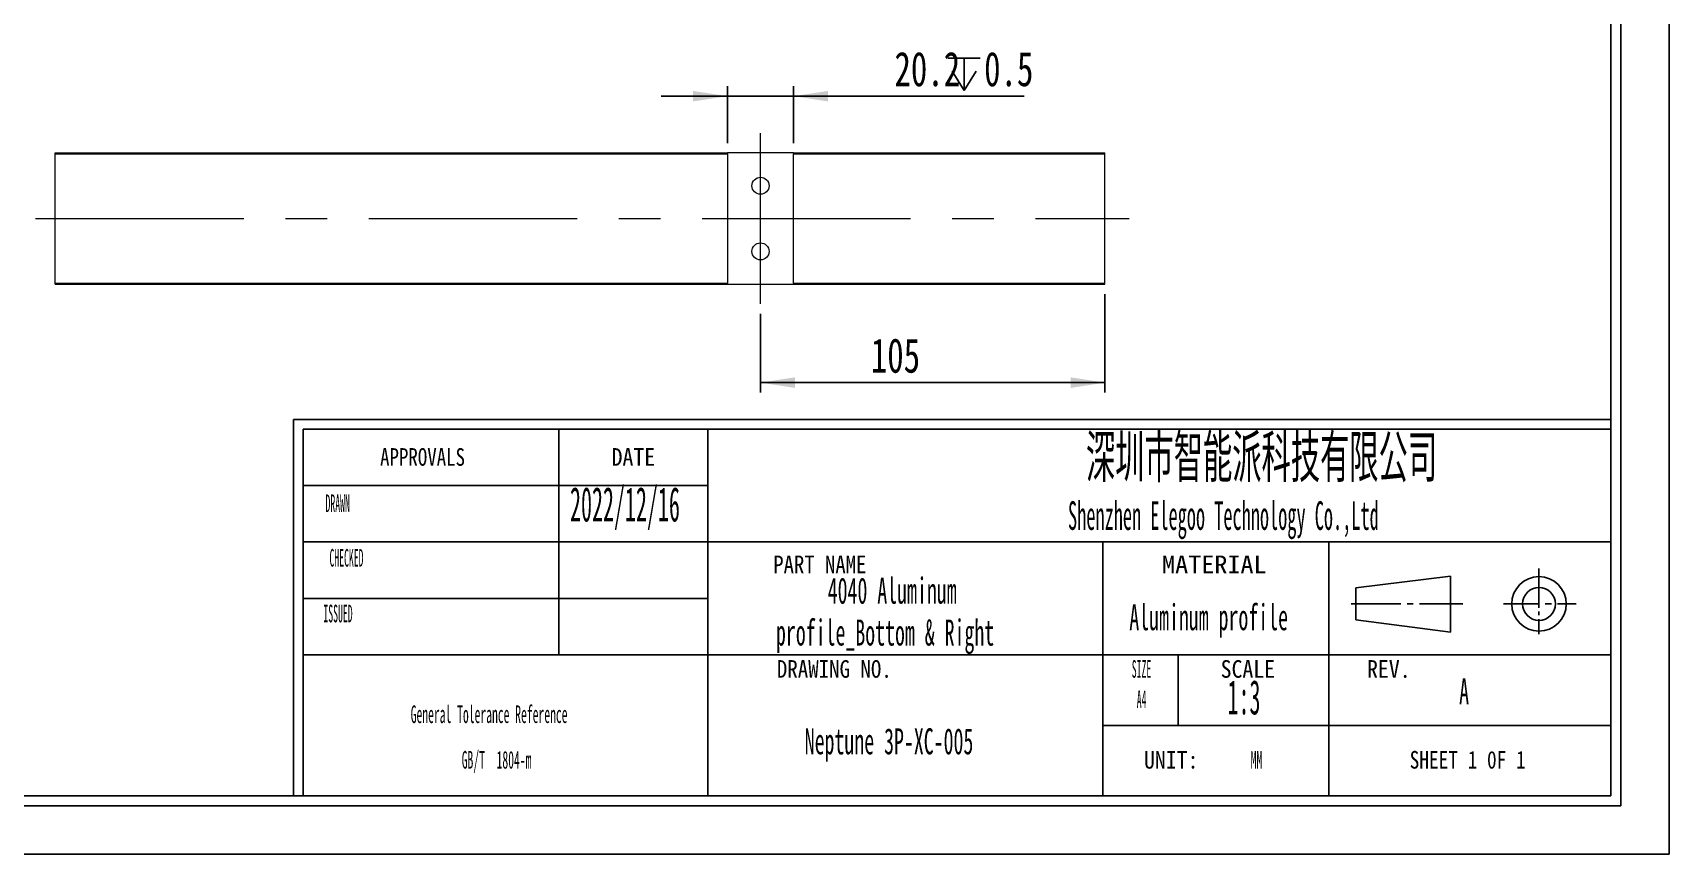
# Model space of a CAD drawing. Header units: millimetres. Extents: x 2 to 295, y 1 to 209.
# Drawn here: x 128.8 to 295.1, y 1.3 to 84.8 of the extents above; entities that cross this region are included whole.
import ezdxf

# ---------------------------------------------------------------- set-up
doc = ezdxf.new("R2010")
doc.units = ezdxf.units.MM
doc.linetypes.add('CENTER', pattern=[10.16, 6.35, -1.27, 1.27, -1.27])
doc.linetypes.add('CENTERX2', pattern=[20.32, 12.7, -2.54, 2.54, -2.54])
doc.layers.add('DIM', color=5, linetype='Continuous')
doc.layers.add('SLD-0', color=179, linetype='Continuous')
doc.layers.add('中心线', color=1, linetype='CENTER', lineweight=15)
doc.styles.add('SLDTEXTSTYLE0', font='TXT', dxfattribs={"width": 0.56})
doc.styles.add('SLDTEXTSTYLE1', font='TXT', dxfattribs={"width": 0.469})
doc.styles.add('SLDTEXTSTYLE10', font='TXT', dxfattribs={"width": 0.7865})
doc.styles.add('SLDTEXTSTYLE11', font='TXT', dxfattribs={"width": 0.862222})
doc.styles.add('SLDTEXTSTYLE12', font='TXT', dxfattribs={"width": 1.089})
doc.styles.add('SLDTEXTSTYLE13', font='TXT', dxfattribs={"width": 0.56, "bigfont": 'bigfont'})
doc.styles.add('SLDTEXTSTYLE14', font='TXT', dxfattribs={"width": 0.805625})
doc.styles.add('SLDTEXTSTYLE2', font='TXT', dxfattribs={"width": 0.7})
doc.styles.add('SLDTEXTSTYLE4', font='TXT', dxfattribs={"width": 0.484})
doc.styles.add('SLDTEXTSTYLE5', font='TXT', dxfattribs={"width": 0.40535})
doc.styles.add('SLDTEXTSTYLE8', font='TXT', dxfattribs={"width": 0.9075})
doc.styles.add('SLDTEXTSTYLE9', font='TXT', dxfattribs={"width": 0.870455})
doc.dimstyles.new('SLDDIMSTYLE0', dxfattribs={"dimtxt": 3.5, "dimasz": 3.5, "dimexe": 0, "dimexo": 0.0625, "dimgap": 0.875, "dimtad": 2, "dimlfac": 3, "dimrnd": 1e-09, "dimzin": 12, "dimdsep": 46, "dimtxsty": 'SLDTEXTSTYLE1', "dimsah": 1, "dimcen": 0.09, "dimadec": 0, "dimazin": 3, "dimtfac": 1, "dimtofl": 0, "dimtmove": 0, "dimatfit": 3, "dimfxl": 0, "dimfrac": 2, "dimtolj": 1, "dimtzin": 12, "dimarcsym": 0})
doc.dimstyles.new('SLDDIMSTYLE1', dxfattribs={"dimtxt": 3.5, "dimasz": 3.5, "dimexe": 0, "dimexo": 0.0625, "dimgap": 0.875, "dimtad": 2, "dimlfac": 3, "dimrnd": 1e-09, "dimzin": 12, "dimdsep": 46, "dimtxsty": 'SLDTEXTSTYLE1', "dimsah": 1, "dimcen": 0.09, "dimadec": 0, "dimazin": 3, "dimtfac": 1, "dimtmove": 0, "dimatfit": 0, "dimfxl": 0, "dimfrac": 2, "dimtolj": 1, "dimtzin": 12, "dimarcsym": 0})

# ---------------------------------------------------------------- blocks, each defined once
blk = doc.blocks.new('SW_NOTE_0')
at = {"layer": 'SLD-0', "color": 0, "char_height": 2.6458, "attachment_point": 2, "style": 'SLDTEXTSTYLE0'}
for s, insert in [('4040 Aluminum', (8.17, 3.41)), ('profile_Bottom & Right', (7.45, -0.85))]:
    blk.add_mtext(s, dxfattribs=dict(at, insert=insert))
blk = doc.blocks.new('SW_NOTE_3')
at = {"layer": 'SLD-0', "color": 0, "char_height": 1.7927, "attachment_point": 2, "style": 'SLDTEXTSTYLE4'}
for s, insert in [('General Tolerance Reference', (12.75, 2.31)), ('GB/T  1804-m', (13.51, -2.32))]:
    blk.add_mtext(s, dxfattribs=dict(at, insert=insert))
blk = doc.blocks.new('SW_SYMBOL_HOLE_DEPTH')
at = {"layer": 'DIM', "color": 0}
for p, q in [((0, 875), (800, 875)), ((400, 875), (400, 75)), ((100, 555), (400, 75)), ((700, 555), (400, 75))]:
    blk.add_line(p, q, dxfattribs=at)
blk = doc.blocks.new('_D_13')
at = {"layer": 'DIM'}
for p, q in [((199.4, 78.33), (192.67, 78.33)), ((199.4, 73.56), (199.4, 79.33)), ((199.4, 78.33), (206.13, 78.33)), ((206.13, 73.56), (206.13, 79.33)), ((206.13, 78.33), (229.57, 78.33))]:
    blk.add_line(p, q, dxfattribs=at)
for points in [[(199.4, 78.33), (195.9, 78.86), (195.9, 77.79)], [(206.13, 78.33), (209.63, 77.79), (209.63, 78.86)]]:
    blk.add_solid(points, dxfattribs=at)
at = {"layer": 'DIM', "xscale": 0.004072727272727273, "yscale": 0.004072727272727273, "zscale": 0.004072727272727273}
blk.add_blockref('SW_SYMBOL_HOLE_DEPTH', (221.82, 78.61), dxfattribs=at)
at = {"layer": 'DIM', "char_height": 3.5, "attachment_point": 1, "style": 'SLDTEXTSTYLE2'}
for s, insert in [('20.2', (216.38, 82.84)), ('0.5', (225.49, 82.84))]:
    blk.add_mtext(s, dxfattribs=dict(at, insert=insert))
blk = doc.blocks.new('_D_14')
at = {"layer": 'DIM'}
for p, q in [((237.77, 58.22), (237.77, 48.22)), ((202.77, 56.22), (202.77, 48.22)), ((202.77, 49.22), (237.77, 49.22))]:
    blk.add_line(p, q, dxfattribs=at)
for points in [[(202.77, 49.22), (206.27, 48.68), (206.27, 49.76)], [(237.77, 49.22), (234.27, 49.76), (234.27, 48.68)]]:
    blk.add_solid(points, dxfattribs=at)
at = {"layer": 'DIM', "insert": (213.98, 53.73), "char_height": 3.5, "attachment_point": 1, "style": 'SLDTEXTSTYLE2'}
blk.add_mtext('105', dxfattribs=at)

msp = doc.modelspace()

# ---------------------------------------------------------------- linework, layer by layer
at = {"color": 7, "linetype": 'Continuous', "lineweight": 15}
for p, q in [((131.101, 72.4564), (131.101, 72.5564)), ((131.101, 72.5564), (199.401, 72.5564)), ((131.101, 72.4564), (199.401, 72.4564)), ((131.101, 59.3231), (131.101, 72.4564)), ((199.401, 72.4564), (199.401, 72.5564)), ((206.1343, 72.5564), (199.401, 72.5564)), ((199.401, 72.4564), (199.401, 59.3231)), ((206.1343, 72.5564), (206.1343, 72.4564)), ((206.1343, 72.5564), (237.7677, 72.5564)), ((206.1343, 72.4564), (237.7677, 72.4564)), ((206.1343, 59.3231), (206.1343, 72.4564)), ((237.7677, 72.4564), (237.7677, 72.5564)), ((237.7677, 59.3231), (237.7677, 72.4564)), ((131.101, 59.3231), (199.401, 59.3231)), ((131.101, 59.2231), (131.101, 59.3231)), ((131.101, 59.2231), (199.401, 59.2231)), ((199.401, 59.2231), (199.401, 59.3231)), ((199.401, 59.2231), (206.1343, 59.2231)), ((206.1343, 59.3231), (237.7677, 59.3231)), ((206.1343, 59.3231), (206.1343, 59.2231)), ((206.1343, 59.2231), (237.7677, 59.2231)), ((237.7677, 59.2231), (237.7677, 59.3231))]:
    msp.add_line(p, q, dxfattribs=at)
for centre in [(202.7677, 69.2231), (202.7677, 62.5564)]:
    msp.add_circle(centre, 0.8667, dxfattribs=at)
at = {"layer": 'SLD-0'}
for p, q in [((295.1066, 208.6737), (295.1066, 1.2938)), ((289.1814, 197.811), (289.1814, 7.2189)), ((289.1814, 7.2189), (12.6748, 7.2189)), ((295.1066, 1.2938), (1.812, 1.2938))]:
    msp.add_line(p, q, dxfattribs=at)
at = {"layer": 'SLD-0', "color": 6, "linetype": 'Continuous'}
for p, q in [((290.1689, 198.7985), (290.1689, 6.2314)), ((290.1689, 6.2314), (11.6873, 6.2314))]:
    msp.add_line(p, q, dxfattribs=at)
at = {"layer": 'SLD-0', "color": 179, "linetype": 'Continuous'}
for p, q in [((289.1814, 45.4622), (155.3299, 45.4622)), ((155.3299, 45.4622), (155.3299, 7.2189)), ((289.1814, 44.5061), (156.286, 44.5061)), ((156.286, 44.5061), (156.286, 7.2189)), ((182.2808, 44.5061), (182.2808, 21.5602)), ((197.3975, 44.5061), (197.3975, 7.2189)), ((197.3975, 38.7696), (156.286, 38.7696)), ((289.1814, 33.0331), (156.286, 33.0331)), ((237.553, 33.0331), (237.553, 7.2189)), ((260.499, 7.2189), (260.499, 33.0331)), ((281.8693, 26.3495), (281.8693, 30.3163)), ((263.2552, 28.3538), (272.8879, 29.5382)), ((263.2552, 25.1064), (263.2552, 28.3538)), ((272.8879, 23.8461), (272.8879, 29.5382)), ((197.3975, 27.2966), (156.286, 27.2966)), ((262.7856, 26.7328), (267.8301, 26.7328)), ((268.4607, 26.7328), (269.0912, 26.7328)), ((269.7218, 26.7328), (274.1357, 26.7328)), ((281.8693, 26.7328), (278.2684, 26.7328)), ((282.4999, 26.7328), (283.1304, 26.7328)), ((283.761, 26.7328), (285.6527, 26.7328)), ((263.2552, 25.1064), (272.8879, 23.8461)), ((281.8693, 25.9663), (281.8693, 25.5831)), ((281.8693, 25.1998), (281.8693, 23.6668)), ((289.1814, 21.5602), (156.286, 21.5602)), ((245.2016, 21.5602), (245.2016, 14.3895)), ((237.553, 14.3895), (289.1814, 14.3895))]:
    msp.add_line(p, q, dxfattribs=at)
for radius in [2.7714, 1.669]:
    msp.add_circle((281.8693, 26.7328), radius, dxfattribs=at)
at = {"layer": '中心线', "linetype": 'CENTERX2', "lineweight": 0, "ltscale": 1.666667}
for p, q in [((202.7677, 57.2231), (202.7677, 74.5564)), ((129.101, 65.8897), (240.2296, 65.8897))]:
    msp.add_line(p, q, dxfattribs=at)

# ---------------------------------------------------------------- block references
at = {"layer": 'SLD-0'}
msp.add_blockref('SW_NOTE_0', (207.9759, 25.9968), dxfattribs=at)
at = {"layer": 'SLD-0', "color": 179}
msp.add_blockref('SW_NOTE_3', (162.4379, 14.1109), dxfattribs=at)

# ---------------------------------------------------------------- texts
at = {"color": 7, "linetype": 'Continuous', "lineweight": 0, "char_height": 3.5, "attachment_point": 1, "style": 'SLDTEXTSTYLE1'}
for s, insert in [('2022/12/16', (183.4114, 38.6085)), ('1:3', (250.2177, 19.0012))]:
    msp.add_mtext(s, dxfattribs=dict(at, insert=insert))
at = {"layer": 'SLD-0', "attachment_point": 2}
for s, insert, char_height, style in [('\\M+1905B圳\\M+18E73\\M+19271\\M+1945C\\M+19468\\M+189C8\\M+18B5A\\M+1974C\\M+18CC0\\M+18CF6\\M+18E69', (253.6756, 43.9429), 4.82808, 'SLDTEXTSTYLE13'), ('Aluminum profile', (248.304, 26.7057), 2.645833, 'SLDTEXTSTYLE0'), ('A', (274.2584, 19.1737), 2.6458, 'SLDTEXTSTYLE0'), ('Neptune 3P-XC-005', (215.8264, 14.0956), 2.645833, 'SLDTEXTSTYLE0')]:
    msp.add_mtext(s, dxfattribs=dict(at, insert=insert, char_height=char_height, style=style))
at = {"layer": 'SLD-0', "color": 179, "attachment_point": 2}
for s, insert, char_height, style in [('APPROVALS', (168.4266, 42.5627), 1.79265, 'SLDTEXTSTYLE10'), ('DATE', (189.8496, 42.5627), 1.79265, 'SLDTEXTSTYLE8'), ('DRAWN', (159.8036, 37.8529), 1.79265, 'SLDTEXTSTYLE5'), ('Shenzhen Elegoo Technology Co.,Ltd', (249.7983, 37.1647), 2.910417, 'SLDTEXTSTYLE1'), ('CHECKED', (160.6957, 32.3147), 1.79265, 'SLDTEXTSTYLE5'), ('PART NAME', (208.7939, 31.6454), 1.79265, 'SLDTEXTSTYLE11'), ('MATERIAL', (248.8802, 31.6454), 1.79265, 'SLDTEXTSTYLE12'), ('ISSUED', (159.837, 26.6544), 1.79265, 'SLDTEXTSTYLE5'), ('DRAWING NO.', (210.268, 21.0216), 1.792654, 'SLDTEXTSTYLE9'), ('SIZE', (241.4789, 21.0216), 1.79265, 'SLDTEXTSTYLE5'), ('SCALE', (252.2889, 21.0216), 1.79265, 'SLDTEXTSTYLE8'), ('REV.', (266.6102, 21.0216), 1.79265, 'SLDTEXTSTYLE8'), ('A4', (241.4898, 17.9531), 1.79265, 'SLDTEXTSTYLE5'), ('UNIT:', (244.4987, 11.7907), 1.79265, 'SLDTEXTSTYLE8'), ('MM', (253.1609, 11.7907), 1.79265, 'SLDTEXTSTYLE4'), ('SHEET 1 0F 1', (274.62, 11.7907), 1.792654, 'SLDTEXTSTYLE14')]:
    msp.add_mtext(s, dxfattribs=dict(at, insert=insert, char_height=char_height, style=style))

# ---------------------------------------------------------------- dimensions: what is measured, and where the dimension line sits
at = {"layer": 'DIM'}
dim = msp.add_linear_dim(base=(206.1343, 78.3253), p1=(199.401, 72.5564), p2=(206.1343, 72.5564), angle=0, text='<>{\\fGDT;x}0.5', dimstyle='SLDDIMSTYLE1', dxfattribs=at)
dim.commit()
dim.dimension.update_dxf_attribs({"geometry": '_D_13', "text_midpoint": (222.9731, 78.3253), "dimtype": 160})
dim = msp.add_linear_dim(base=(237.7677, 49.2231), p1=(202.7677, 57.2231), p2=(237.7677, 59.2231), angle=0, dimstyle='SLDDIMSTYLE0', dxfattribs=at)
dim.commit()
dim.dimension.update_dxf_attribs({"geometry": '_D_14', "text_midpoint": (216.0199, 49.2231), "dimtype": 160})

doc.saveas('drawing.dxf')
